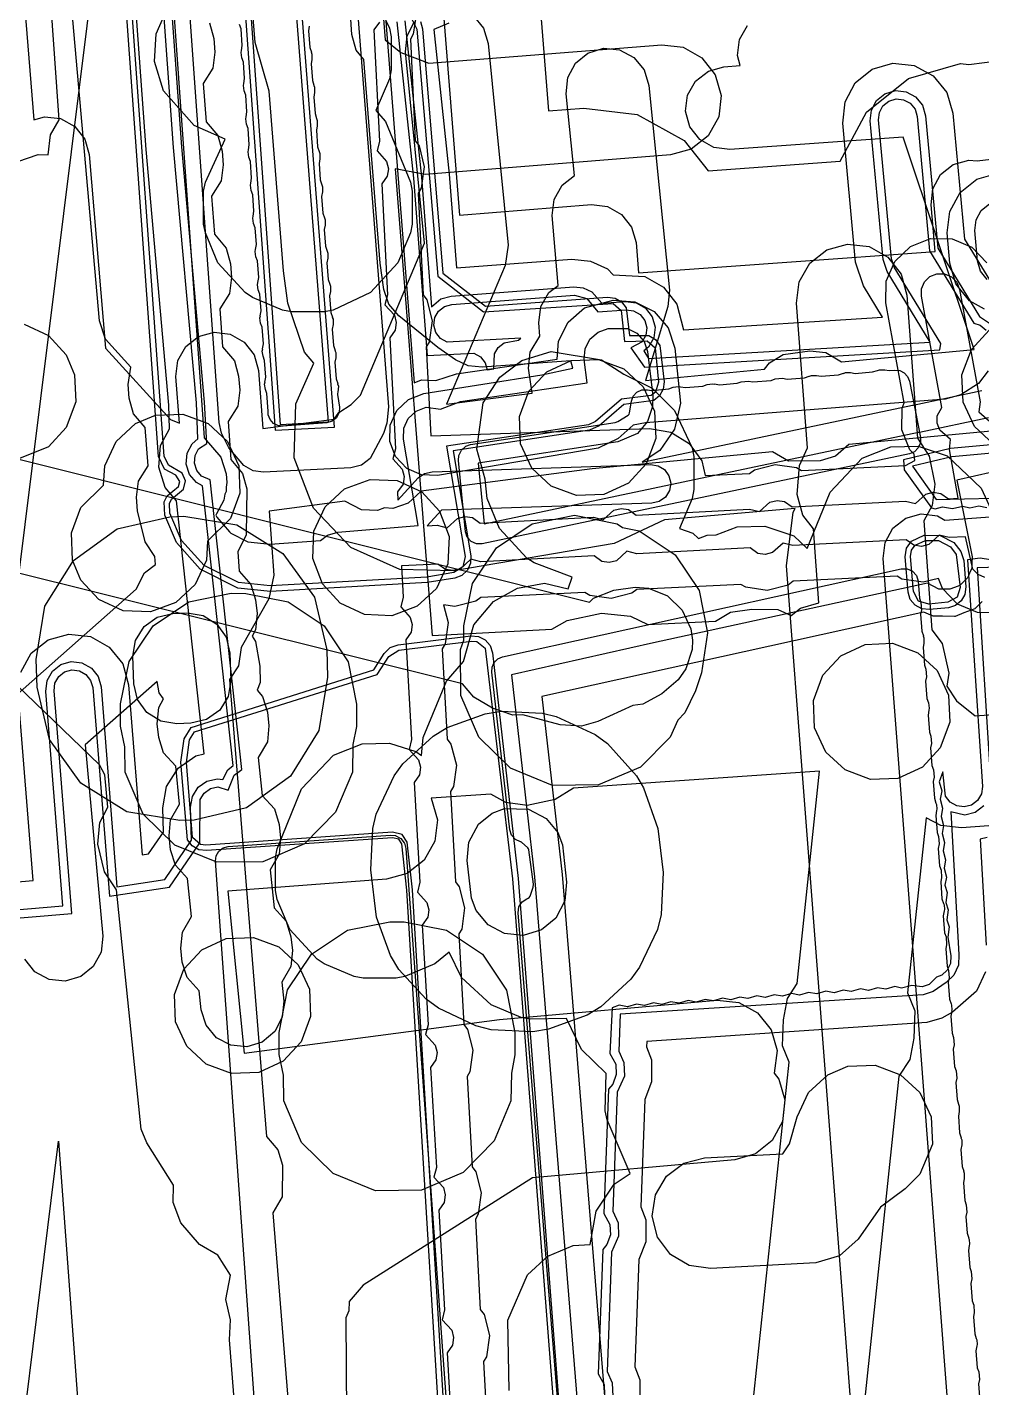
# Model space of a CAD drawing. Header units: metres. Extents: x -3943 to -3664, y 4962 to 6622.
# Drawn here: x -3846.03 to -3811.53, y 5856.15 to 5905.33 of the extents above; entities that cross this region are included whole.
import ezdxf

# ---------------------------------------------------------------- set-up
doc = ezdxf.new("R2010")
doc.units = ezdxf.units.M
doc.layers.add('AI_GREENING_EXCLUSIONS', color=1, linetype='Continuous')
doc.layers.add('AI_GREENING_LAWN', color=82, linetype='Continuous')

msp = doc.modelspace()

# ---------------------------------------------------------------- linework, layer by layer
at = {"layer": 'AI_GREENING_EXCLUSIONS'}
for points in [[(-3855.215, 6003.956), (-3852.834, 5972.045), (-3852.301, 5964.904), (-3852.301, 5964.907), (-3852.238, 5964.067), (-3844.261, 5964.663), (-3812.349, 5967.044), (-3845.094, 5957.915), (-3849.157, 5925.03), (-3809.453, 5927.973), (-3842.203, 5918.86), (-3846.387, 5885.125), (-3849.344, 5925.016), (-3889.234, 5922.059), (-3856.485, 5931.172), (-3852.406, 5964.055), (-3860.216, 5963.472), (-3892.128, 5961.091), (-3859.383, 5970.219), (-3855.215, 6003.956)], [(-3808.471, 5894.486), (-3807.772, 5893.839), (-3807.363, 5892.957), (-3807.324, 5891.971), (-3807.665, 5891.054), (-3808.312, 5890.355), (-3809.194, 5889.946), (-3810.18, 5889.907), (-3811.097, 5890.248), (-3811.796, 5890.895), (-3812.205, 5891.777), (-3812.244, 5892.763), (-3811.903, 5893.68), (-3811.256, 5894.379), (-3810.374, 5894.788), (-3809.388, 5894.827), (-3808.471, 5894.486)], [(-3825.378, 5893.315), (-3824.461, 5892.974), (-3823.762, 5892.327), (-3823.353, 5891.445), (-3823.314, 5890.459), (-3823.655, 5889.542), (-3824.302, 5888.843), (-3825.184, 5888.434), (-3826.17, 5888.395), (-3827.087, 5888.736), (-3827.786, 5889.383), (-3828.195, 5890.265), (-3828.234, 5891.251), (-3827.893, 5892.168), (-3827.246, 5892.867), (-3826.364, 5893.276), (-3825.378, 5893.315)], [(-3843.226, 5889.471), (-3842.817, 5890.353), (-3842.118, 5891), (-3841.395, 5891.302), (-3840.409, 5891.341), (-3839.492, 5891), (-3838.793, 5890.353), (-3838.384, 5889.471), (-3838.345, 5888.485), (-3838.686, 5887.568), (-3839.51, 5886.755), (-3839.549, 5886.06), (-3839.958, 5885.178), (-3840.657, 5884.531), (-3841.574, 5884.19), (-3842.56, 5884.229), (-3843.442, 5884.638), (-3844.089, 5885.337), (-3844.391, 5886.06), (-3844.43, 5887.046), (-3844.089, 5887.963), (-3843.265, 5888.776), (-3843.226, 5889.471)], [(-3833.638, 5888.976), (-3832.652, 5888.937), (-3831.77, 5888.528), (-3831.123, 5887.829), (-3830.782, 5886.912), (-3830.821, 5885.926), (-3831.23, 5885.044), (-3831.929, 5884.397), (-3832.846, 5884.056), (-3833.832, 5884.095), (-3834.714, 5884.504), (-3835.361, 5885.203), (-3835.702, 5886.12), (-3835.663, 5887.106), (-3835.254, 5887.988), (-3834.555, 5888.635), (-3833.638, 5888.976)], [(-3845.227, 5879.582), (-3845.671, 5881.477), (-3845.705, 5882.47), (-3845.389, 5884.395), (-3844.36, 5886.052), (-3842.775, 5887.19), (-3840.875, 5887.634), (-3840.367, 5887.651), (-3838.447, 5887.336), (-3836.785, 5886.306), (-3835.647, 5884.721), (-3835.203, 5882.826), (-3835.169, 5881.833), (-3835.485, 5879.908), (-3836.514, 5878.251), (-3838.099, 5877.113), (-3839.994, 5876.669), (-3840.507, 5876.652), (-3842.432, 5876.968), (-3844.089, 5877.997), (-3845.227, 5879.582)], [(-3829.07, 5886.511), (-3827.773, 5887.379), (-3826.242, 5887.683), (-3824.711, 5887.379), (-3824.512, 5887.245), (-3823.909, 5887.126), (-3822.612, 5886.258), (-3821.744, 5884.961), (-3821.44, 5883.43), (-3821.661, 5881.989), (-3821.873, 5881.334), (-3822.266, 5880.544), (-3822.515, 5880.277), (-3822.787, 5879.664), (-3823.867, 5878.584), (-3825.376, 5877.937), (-3827.037, 5877.921), (-3828.559, 5878.541), (-3829.703, 5879.664), (-3830.35, 5881.173), (-3830.366, 5882.834), (-3830.242, 5883.17), (-3830.242, 5883.683), (-3829.938, 5885.214), (-3829.07, 5886.511)], [(-3812.734, 5884.345), (-3813.421, 5884.274), (-3813.696, 5884.3), (-3813.939, 5884.431), (-3814.113, 5884.646), (-3814.19, 5884.911), (-3814.298, 5886.177), (-3814.252, 5886.491), (-3814.073, 5886.753), (-3813.614, 5886.962), (-3813.032, 5886.96), (-3812.537, 5886.697), (-3812.285, 5886.374), (-3812.18, 5886.054), (-3812.108, 5885.094), (-3812.139, 5884.827), (-3812.269, 5884.592), (-3812.477, 5884.423), (-3812.734, 5884.345)], [(-3813.991, 5884.928), (-3814.099, 5886.194), (-3814.066, 5886.419), (-3813.938, 5886.606), (-3813.558, 5886.77), (-3813.095, 5886.77), (-3812.66, 5886.539), (-3812.454, 5886.268), (-3812.307, 5885.079), (-3812.422, 5884.721), (-3812.754, 5884.544), (-3813.441, 5884.473), (-3813.812, 5884.585), (-3813.991, 5884.928)], [(-3841.479, 5883.693), (-3840.182, 5884.561), (-3838.651, 5884.865), (-3838.129, 5884.86), (-3836.598, 5884.556), (-3835.301, 5883.688), (-3834.433, 5882.391), (-3834.129, 5880.86), (-3834.129, 5880.054), (-3834.26, 5879.395), (-3834.276, 5878.393), (-3834.88, 5876.948), (-3836.003, 5875.804), (-3837.512, 5875.157), (-3839.173, 5875.141), (-3840.695, 5875.761), (-3841.839, 5876.884), (-3842.486, 5878.393), (-3842.502, 5879.313), (-3842.651, 5880.063), (-3842.651, 5880.865), (-3842.347, 5882.396), (-3841.479, 5883.693)], [(-3842.173, 5881.597), (-3842.207, 5882.587), (-3842.112, 5883.164), (-3841.804, 5883.662), (-3841.328, 5884.003), (-3840.76, 5884.136), (-3840.25, 5884.153), (-3839.673, 5884.058), (-3839.175, 5883.75), (-3838.834, 5883.274), (-3838.701, 5882.706), (-3838.667, 5881.716), (-3838.762, 5881.139), (-3839.07, 5880.641), (-3839.546, 5880.3), (-3840.114, 5880.167), (-3840.624, 5880.15), (-3841.201, 5880.245), (-3841.699, 5880.553), (-3842.04, 5881.029), (-3842.173, 5881.597)], [(-3814.752, 5883.057), (-3813.835, 5882.716), (-3813.136, 5882.069), (-3812.727, 5881.187), (-3812.688, 5880.201), (-3813.029, 5879.284), (-3813.676, 5878.585), (-3814.558, 5878.176), (-3815.544, 5878.137), (-3816.461, 5878.478), (-3817.16, 5879.125), (-3817.569, 5880.007), (-3817.608, 5880.993), (-3817.267, 5881.91), (-3816.62, 5882.609), (-3815.738, 5883.018), (-3814.752, 5883.057)], [(-3828.898, 5880.603), (-3827.399, 5880.53), (-3826.91, 5880.415), (-3825.496, 5879.755), (-3825.054, 5879.432), (-3824.012, 5878.271), (-3823.752, 5877.836), (-3823.237, 5876.368), (-3823.049, 5874.772), (-3823.121, 5873.251), (-3823.25, 5872.714), (-3823.896, 5871.348), (-3824.211, 5870.913), (-3825.3, 5869.917), (-3825.795, 5869.612), (-3827.185, 5869.109), (-3827.748, 5869.016), (-3829.261, 5869.089), (-3829.818, 5869.226), (-3831.164, 5869.864), (-3831.613, 5870.192), (-3832.595, 5871.268), (-3832.903, 5871.769), (-3833.403, 5873.153), (-3833.612, 5874.872), (-3833.539, 5876.368), (-3833.418, 5876.878), (-3832.764, 5878.271), (-3832.454, 5878.7), (-3831.36, 5879.702), (-3830.847, 5880.015), (-3829.475, 5880.51), (-3828.898, 5880.603)], [(-3826.687, 5875.773), (-3826.531, 5874.417), (-3826.595, 5873.742), (-3826.924, 5873.124), (-3827.441, 5872.7), (-3828.103, 5872.498), (-3828.772, 5872.563), (-3829.374, 5872.881), (-3829.803, 5873.394), (-3829.973, 5873.846), (-3830.129, 5875.202), (-3830.066, 5875.874), (-3829.714, 5876.516), (-3829.225, 5876.916), (-3828.782, 5877.08), (-3827.915, 5877.062), (-3827.277, 5876.73), (-3826.852, 5876.216), (-3826.687, 5875.773)], [(-3835.749, 5871.822), (-3834.451, 5872.689), (-3832.921, 5872.994), (-3832.399, 5872.989), (-3830.868, 5872.684), (-3829.57, 5871.817), (-3828.703, 5870.52), (-3828.399, 5868.989), (-3828.399, 5868.183), (-3828.53, 5867.524), (-3828.545, 5866.521), (-3829.15, 5865.077), (-3830.273, 5863.933), (-3831.781, 5863.286), (-3833.442, 5863.27), (-3834.965, 5863.89), (-3836.109, 5865.013), (-3836.756, 5866.521), (-3836.771, 5867.442), (-3836.921, 5868.192), (-3836.921, 5868.994), (-3836.616, 5870.525), (-3835.749, 5871.822)], [(-3837.85, 5872.423), (-3836.933, 5872.082), (-3836.234, 5871.435), (-3835.825, 5870.553), (-3835.786, 5869.567), (-3836.127, 5868.65), (-3836.774, 5867.951), (-3837.656, 5867.542), (-3838.642, 5867.503), (-3839.559, 5867.844), (-3840.258, 5868.491), (-3840.667, 5869.373), (-3840.706, 5870.359), (-3840.365, 5871.276), (-3839.718, 5871.975), (-3838.836, 5872.384), (-3837.85, 5872.423)], [(-3816.364, 5867.766), (-3815.378, 5867.805), (-3814.461, 5867.464), (-3813.762, 5866.817), (-3813.353, 5865.935), (-3813.314, 5864.949), (-3813.762, 5863.873), (-3814.302, 5863.333), (-3815.191, 5862.679), (-3815.996, 5861.521), (-3816.664, 5860.915), (-3817.53, 5860.665), (-3821.33, 5860.459), (-3822.102, 5860.57), (-3822.774, 5860.968), (-3823.242, 5861.592), (-3823.435, 5862.348), (-3823.324, 5863.121), (-3822.926, 5863.792), (-3822.302, 5864.26), (-3821.546, 5864.454), (-3818.723, 5864.606), (-3818.476, 5864.961), (-3818.195, 5865.935), (-3817.786, 5866.817), (-3817.087, 5867.464), (-3816.364, 5867.766)], [(-3841.942, 5825.165), (-3881.833, 5822.208), (-3849.083, 5831.32), (-3844.899, 5865.055), (-3841.942, 5825.165)]]:
    msp.add_lwpolyline(points, close=True, dxfattribs=at)
for points in [[(-3853.706, 5999.522), (-3845.789, 5901.982), (-3845.405, 5902.093), (-3844.824, 5902.027), (-3844.312, 5901.744), (-3843.947, 5901.286), (-3843.785, 5900.723), (-3843.199, 5893.725), (-3840.846, 5891.15), (-3840.53, 5891.01), (-3840.657, 5892.699), (-3840.586, 5893.279), (-3840.298, 5893.789), (-3839.837, 5894.15), (-3839.273, 5894.306), (-3838.692, 5894.236), (-3838.182, 5893.948), (-3837.822, 5893.487), (-3837.665, 5892.923), (-3837.508, 5890.827), (-3834.936, 5891.165), (-3834.771, 5891.402), (-3834.32, 5891.69), (-3833.987, 5892.023), (-3831.666, 5897.527), (-3832.357, 5904.435), (-3832.3, 5905.017), (-3832.025, 5905.534)], [(-3841.277, 5949.609), (-3837.07, 5890.761), (-3834.923, 5890.869), (-3839.531, 5949.736)], [(-3841.077, 5949.623), (-3836.884, 5890.971), (-3835.138, 5891.059), (-3839.73, 5949.721)], [(-3831.818, 5905.533), (-3831.743, 5905.27), (-3831.005, 5896.441), (-3829.47, 5895.249), (-3825.054, 5895.565), (-3824.783, 5895.531), (-3824.546, 5895.396), (-3824.379, 5895.181), (-3824.254, 5894.185), (-3823.56, 5894.178), (-3823.325, 5894.043), (-3823.158, 5893.828), (-3823.007, 5892.512), (-3823.04, 5892.243), (-3823.172, 5892.007), (-3823.384, 5891.838), (-3824.465, 5891.691), (-3825.357, 5890.921), (-3825.711, 5890.759), (-3830.638, 5890.019), (-3830, 5886.223), (-3830.009, 5885.95), (-3830.121, 5885.701), (-3830.319, 5885.514), (-3830.575, 5885.417), (-3831.571, 5885.254), (-3837.232, 5884.934), (-3838.415, 5885.052), (-3839.782, 5885.733), (-3840.636, 5886.698), (-3841.057, 5887.687), (-3841.081, 5888.17), (-3840.968, 5888.388), (-3840.555, 5888.731), (-3840.515, 5888.907), (-3840.654, 5889.13), (-3841.063, 5889.346), (-3841.282, 5889.806), (-3845.361, 5946.375)], [(-3832.117, 5905.595), (-3831.943, 5905.254), (-3831.191, 5896.333), (-3829.533, 5895.044), (-3824.847, 5895.342), (-3824.557, 5895.091), (-3824.439, 5893.972), (-3823.624, 5893.988), (-3823.337, 5893.739), (-3823.207, 5892.497), (-3823.324, 5892.137), (-3823.476, 5892.016), (-3824.547, 5891.885), (-3825.488, 5891.073), (-3825.74, 5890.957), (-3830.869, 5890.186), (-3830.198, 5886.19), (-3830.283, 5885.817), (-3830.608, 5885.614), (-3831.583, 5885.453), (-3837.243, 5885.133), (-3838.394, 5885.251), (-3839.637, 5885.871), (-3840.452, 5886.776), (-3840.873, 5887.765), (-3840.89, 5888.11), (-3840.809, 5888.266), (-3840.381, 5888.627), (-3840.313, 5888.925), (-3840.433, 5889.206), (-3840.926, 5889.492), (-3841.083, 5889.82), (-3845.162, 5946.369)], [(-3843.351, 5942.676), (-3839.627, 5890.488), (-3839.031, 5889.791), (-3838.835, 5889.184), (-3838.812, 5888.864), (-3838.839, 5888.704), (-3838.84, 5888.544), (-3838.883, 5888.444), (-3838.919, 5888.235), (-3839.188, 5887.735), (-3839.209, 5887.686), (-3839.179, 5887.617), (-3838.718, 5887.082), (-3838.672, 5887.033), (-3838.053, 5886.727), (-3837.251, 5886.637), (-3835.428, 5886.768), (-3835.179, 5886.965), (-3834.804, 5887.073), (-3831.894, 5887.313), (-3832.432, 5890.441), (-3832.42, 5890.831), (-3832.26, 5891.186), (-3831.976, 5891.453), (-3831.611, 5891.592), (-3831.088, 5891.52), (-3830.368, 5891.803), (-3825.791, 5892.478), (-3825.895, 5893.318), (-3825.866, 5893.707), (-3825.691, 5894.056), (-3825.395, 5894.31), (-3825.025, 5894.433), (-3824.338, 5894.441), (-3823.989, 5894.266), (-3823.734, 5893.97), (-3823.612, 5893.6), (-3823.414, 5892.002), (-3823.424, 5891.612), (-3823.609, 5891.072), (-3823.976, 5890.647), (-3824.679, 5890.335), (-3829.728, 5889.574), (-3829.51, 5887.379), (-3813.813, 5890.692), (-3813.784, 5890.692), (-3811.279, 5891.22)], [(-3835.856, 5941.224), (-3832.04, 5892.478), (-3831.775, 5892.578), (-3831.257, 5892.562), (-3830.514, 5892.793), (-3826.877, 5893.328), (-3826.83, 5893.973), (-3826.479, 5894.671), (-3825.888, 5895.18), (-3824.85, 5895.462), (-3824.071, 5895.405), (-3823.374, 5895.054), (-3822.864, 5894.463), (-3822.619, 5893.723), (-3822.412, 5891.734), (-3822.629, 5890.797), (-3823.167, 5890.029), (-3823.806, 5889.605), (-3814.033, 5891.667), (-3814.004, 5891.668), (-3811.522, 5892.19)], [(-3836.853, 5941.146), (-3832.974, 5891.601), (-3833.026, 5891.009), (-3833.148, 5890.637), (-3833.632, 5889.736), (-3833.948, 5889.496), (-3834.333, 5889.397), (-3837.483, 5889.238), (-3837.864, 5889.293), (-3838.197, 5889.488), (-3838.74, 5890.124), (-3839.003, 5890.648), (-3839.089, 5891.033), (-3842.646, 5940.706)], [(-3831.765, 5915.626), (-3830.404, 5898.533), (-3825.637, 5898.913), (-3825.057, 5898.845), (-3824.547, 5898.561), (-3824.184, 5898.103), (-3824.024, 5897.542), (-3823.933, 5896.448), (-3813.217, 5897.216), (-3813.362, 5898.903), (-3813.298, 5899.485), (-3813.016, 5899.998), (-3812.559, 5900.363), (-3811.997, 5900.527), (-3811.695, 5900.493), (-3810.576, 5900.634)], [(-3828.117, 5913.904), (-3827.193, 5902.3), (-3825.915, 5902.402), (-3823.982, 5902.176), (-3822.281, 5901.228), (-3821.416, 5900.137), (-3816.641, 5900.48), (-3815.694, 5902.251), (-3814.171, 5903.47), (-3812.298, 5904.014), (-3811.996, 5903.98), (-3810.86, 5904.122)], [(-3846.372, 5900.475), (-3845.635, 5900.732), (-3845.272, 5900.711), (-3845.181, 5901.433), (-3844.871, 5901.977), (-3845.585, 5912.058), (-3845.928, 5912.495), (-3846.187, 5913.469)], [(-3851.879, 5872.661), (-3844.412, 5873.293), (-3845.056, 5881.344), (-3845.024, 5881.615), (-3844.891, 5881.853), (-3844.677, 5882.023), (-3844.414, 5882.097), (-3844.143, 5882.065), (-3843.904, 5881.932), (-3843.735, 5881.718), (-3843.66, 5881.455), (-3843.057, 5873.912), (-3840.884, 5874.242), (-3839.787, 5875.85), (-3839.777, 5877.413), (-3839.631, 5877.645), (-3839.408, 5877.803), (-3839.142, 5877.863), (-3838.77, 5877.752), (-3838.543, 5878.294), (-3838.268, 5878.49), (-3839.414, 5888.968), (-3839.725, 5889.1), (-3839.901, 5889.309), (-3839.983, 5889.569), (-3839.959, 5889.842), (-3839.833, 5890.084), (-3839.541, 5890.285), (-3839.616, 5891.778), (-3840.438, 5901.007), (-3841.315, 5913.117)], [(-3851.702, 5872.978), (-3844.735, 5873.567), (-3845.355, 5881.32), (-3845.31, 5881.707), (-3845.119, 5882.048), (-3844.813, 5882.29), (-3844.438, 5882.396), (-3844.05, 5882.351), (-3843.71, 5882.161), (-3843.468, 5881.855), (-3843.361, 5881.479), (-3842.784, 5874.257), (-3841.058, 5874.519), (-3840.089, 5875.939), (-3840.122, 5877.136), (-3840.057, 5877.521), (-3839.849, 5877.851), (-3839.531, 5878.076), (-3839.15, 5878.163), (-3838.958, 5878.13), (-3838.777, 5878.482), (-3838.586, 5878.642), (-3839.692, 5888.751), (-3839.913, 5888.866), (-3840.164, 5889.165), (-3840.281, 5889.537), (-3840.247, 5889.926), (-3840.067, 5890.272), (-3839.856, 5890.448), (-3839.915, 5891.753), (-3840.737, 5900.984), (-3841.614, 5913.094)], [(-3846.261, 5882.015), (-3845.881, 5882.696), (-3845.268, 5883.18), (-3844.518, 5883.393), (-3843.742, 5883.302), (-3843.061, 5882.922), (-3842.577, 5882.31), (-3842.365, 5881.559), (-3841.873, 5875.407), (-3841.639, 5875.442), (-3841.098, 5876.235), (-3841.122, 5877.108), (-3840.991, 5877.878), (-3840.575, 5878.538), (-3839.939, 5878.989), (-3839.638, 5879.058), (-3840.638, 5888.204), (-3841.041, 5888.684), (-3841.275, 5889.428), (-3841.207, 5890.205), (-3840.89, 5890.814), (-3840.912, 5891.67), (-3841.734, 5900.907), (-3842.611, 5913.017)], [(-3833.63, 5911.695), (-3833.092, 5904.872), (-3832.521, 5904.411), (-3831.512, 5904.029), (-3823.097, 5904.696), (-3822.322, 5904.605), (-3821.641, 5904.224), (-3821.158, 5903.612), (-3820.945, 5902.861), (-3821.037, 5902.086), (-3821.417, 5901.405), (-3822.03, 5900.921), (-3822.781, 5900.709), (-3831.643, 5900.006), (-3832.724, 5900.211), (-3831.395, 5883.343), (-3827.062, 5883.563), (-3826.518, 5883.884), (-3825.27, 5884.152), (-3824.219, 5884.038), (-3823.594, 5883.739), (-3821.155, 5883.863), (-3820.61, 5884.184), (-3819.838, 5884.293), (-3818.899, 5884.277), (-3818.422, 5884.061), (-3818.083, 5884.329), (-3817.414, 5884.519), (-3817.614, 5887.194), (-3817.997, 5887.683), (-3818.205, 5888.435), (-3818.117, 5889.488), (-3817.832, 5890.12), (-3818.222, 5895.348), (-3818.127, 5896.122), (-3817.743, 5896.802), (-3817.128, 5897.282), (-3816.376, 5897.491), (-3815.602, 5897.396), (-3814.922, 5897.012), (-3814.442, 5896.397), (-3814.233, 5895.645), (-3813.847, 5890.472), (-3813.435, 5889.816), (-3813.222, 5888.807), (-3813.317, 5888.033), (-3813.625, 5887.487), (-3813.33, 5883.541), (-3812.963, 5883.051), (-3812.719, 5881.973), (-3812.785, 5881.509), (-3812.446, 5880.98), (-3811.768, 5880.43), (-3804.808, 5880.948)], [(-3811.293, 5892.91), (-3811.651, 5892.446), (-3812.286, 5892.043), (-3812.849, 5891.881), (-3823.685, 5891.028), (-3824.129, 5890.941), (-3824.669, 5890.458), (-3825.397, 5890.115), (-3831.194, 5889.127), (-3831.779, 5889.143), (-3832.313, 5889.381), (-3832.716, 5889.806), (-3832.925, 5890.353), (-3832.909, 5890.938), (-3832.67, 5891.472), (-3832.245, 5891.875), (-3831.698, 5892.084), (-3827.428, 5892.762), (-3826.309, 5893.006), (-3826.379, 5893.265), (-3829.581, 5893.035), (-3830.089, 5893.086), (-3830.551, 5893.304), (-3831.186, 5893.755), (-3832.599, 5894.894), (-3832.961, 5895.319), (-3833.142, 5895.848), (-3833.276, 5896.8), (-3833.862, 5904.156), (-3834.135, 5904.502), (-3834.295, 5905.064), (-3834.526, 5908.553)], [(-3816.034, 5852.603), (-3818.586, 5885.861), (-3818.35, 5887.798), (-3818.278, 5887.925), (-3822.989, 5887.523), (-3824.809, 5886.665), (-3830.605, 5885.676), (-3832.556, 5885.73), (-3834.337, 5886.526), (-3835.678, 5887.942), (-3836.375, 5889.765), (-3836.321, 5891.715), (-3835.663, 5893.189), (-3836.002, 5893.587), (-3836.606, 5895.348), (-3836.765, 5896.522), (-3837.282, 5903.019), (-3837.784, 5904.779), (-3837.978, 5907.158)], [(-3833.567, 5906.646), (-3832.936, 5905.299), (-3832.871, 5904.977), (-3832.871, 5903.789), (-3832.936, 5903.467), (-3833.432, 5902.321), (-3833.077, 5901.919), (-3832.179, 5899.722), (-3832.114, 5899.399), (-3832.114, 5898.212), (-3832.179, 5897.89), (-3832.632, 5896.806), (-3833.62, 5895.733), (-3834.967, 5895.102), (-3835.289, 5895.037), (-3836.477, 5895.037), (-3836.799, 5895.102), (-3837.883, 5895.555), (-3838.146, 5895.733), (-3839.134, 5896.806), (-3839.587, 5897.89), (-3839.652, 5898.212), (-3839.652, 5899.399), (-3839.587, 5899.722), (-3838.877, 5901.276), (-3839.988, 5901.769), (-3841.106, 5903.03), (-3841.106, 5903.03), (-3841.423, 5904.091), (-3841.364, 5905.084), (-3840.923, 5906.1)], [(-3831.96, 5905.846), (-3832.073, 5905.074), (-3832.177, 5904.9), (-3832.001, 5901.218), (-3831.867, 5901.037), (-3831.676, 5900.28), (-3831.789, 5899.508), (-3831.893, 5899.334), (-3831.718, 5895.652), (-3831.583, 5895.472), (-3831.392, 5894.715), (-3831.505, 5893.943), (-3831.609, 5893.769), (-3831.445, 5890.559), (-3823.538, 5890.821), (-3822.768, 5890.695), (-3822.105, 5890.283), (-3821.65, 5889.649), (-3821.528, 5889.126), (-3819.928, 5889.196), (-3819.747, 5889.331), (-3818.991, 5889.523), (-3818.219, 5889.41), (-3818.044, 5889.306), (-3814.286, 5889.489), (-3813.947, 5889.663), (-3813.976, 5889.89), (-3814.133, 5890.052), (-3814.42, 5890.777), (-3814.408, 5891.558), (-3814.328, 5891.744), (-3814.99, 5895.367), (-3814.978, 5896.147), (-3814.669, 5896.863), (-3814.108, 5897.406), (-3813.383, 5897.694), (-3812.603, 5897.682), (-3811.886, 5897.372), (-3811.343, 5896.812)], [(-3846.492, 5881.126), (-3842.095, 5885.016), (-3841.789, 5885.607), (-3841.395, 5885.906), (-3841.416, 5886.193), (-3841.769, 5886.722), (-3842.039, 5887.845), (-3842.076, 5888.344), (-3842.004, 5888.924), (-3841.658, 5889.478), (-3841.759, 5890.854), (-3842.182, 5891.352), (-3842.338, 5891.916), (-3842.375, 5892.415), (-3842.282, 5893.033), (-3843.196, 5894.052), (-3843.417, 5894.714), (-3844.375, 5905.598)], [(-3839.44, 5905.485), (-3839.284, 5904.921), (-3839.247, 5904.422), (-3839.319, 5903.842), (-3839.665, 5903.288), (-3839.564, 5901.912), (-3839.14, 5901.414), (-3838.984, 5900.85), (-3838.948, 5900.351), (-3839.02, 5899.77), (-3839.366, 5899.216), (-3839.265, 5897.841), (-3838.841, 5897.343), (-3838.685, 5896.779), (-3838.648, 5896.28), (-3838.72, 5895.699), (-3839.066, 5895.145), (-3838.965, 5893.769), (-3838.542, 5893.272), (-3838.386, 5892.708), (-3838.349, 5892.209), (-3838.421, 5891.628), (-3838.767, 5891.074), (-3838.666, 5889.698), (-3838.242, 5889.201), (-3838.086, 5888.637), (-3838.116, 5886.978), (-3838.421, 5886.365), (-3838.369, 5885.664), (-3837.947, 5885.188), (-3837.774, 5884.629), (-3837.722, 5884.132), (-3837.775, 5883.549), (-3837.901, 5883.312), (-3837.772, 5883.118), (-3837.625, 5882.227), (-3837.612, 5881.641), (-3837.719, 5881.366), (-3837.521, 5881.129), (-3837.348, 5880.57), (-3837.296, 5880.072), (-3837.349, 5879.49), (-3837.678, 5878.925), (-3837.534, 5877.553), (-3837.095, 5877.069), (-3836.922, 5876.51), (-3836.87, 5876.013), (-3836.923, 5875.43), (-3837.252, 5874.865), (-3837.108, 5873.493), (-3836.669, 5873.009), (-3836.496, 5872.45), (-3836.444, 5871.953), (-3836.497, 5871.37), (-3836.826, 5870.806), (-3836.754, 5870.12), (-3836.808, 5869.537), (-3837.08, 5869.019), (-3837.531, 5868.645), (-3838.089, 5868.471), (-3838.672, 5868.525), (-3839.19, 5868.797), (-3839.564, 5869.248), (-3839.738, 5869.806), (-3839.81, 5870.493), (-3840.249, 5870.977), (-3840.422, 5871.536), (-3840.474, 5872.033), (-3840.42, 5872.616), (-3840.092, 5873.18), (-3840.236, 5874.552), (-3840.674, 5875.036), (-3840.848, 5875.595), (-3840.9, 5876.093), (-3840.846, 5876.675), (-3840.518, 5877.24), (-3840.662, 5878.612), (-3841.1, 5879.096), (-3841.274, 5879.655), (-3841.326, 5880.152), (-3841.272, 5880.735), (-3841.108, 5881.048), (-3841.256, 5881.271), (-3841.336, 5881.682), (-3843.935, 5879.383), (-3843.299, 5872.473), (-3843.36, 5871.89), (-3843.639, 5871.376), (-3844.094, 5871.008), (-3844.655, 5870.841), (-3845.237, 5870.902), (-3845.752, 5871.182), (-3846.12, 5871.636)], [(-3833.298, 5905.509), (-3833.495, 5905.232), (-3833.291, 5901.214), (-3833.381, 5900.858), (-3833.041, 5900.479), (-3832.974, 5900.214), (-3833.014, 5899.944), (-3833.212, 5899.666), (-3833.007, 5895.649), (-3833.098, 5895.293), (-3832.757, 5894.914), (-3832.69, 5894.649), (-3832.73, 5894.379), (-3832.928, 5894.101), (-3832.723, 5890.084), (-3832.814, 5889.727), (-3832.473, 5889.348), (-3832.406, 5889.083), (-3832.446, 5888.813), (-3832.644, 5888.536), (-3832.628, 5888.226), (-3831.892, 5889.033), (-3831.668, 5889.196), (-3831.398, 5889.26), (-3823.495, 5889.522), (-3823.226, 5889.478), (-3822.994, 5889.334), (-3822.834, 5889.112), (-3822.772, 5888.846), (-3822.817, 5888.576), (-3822.961, 5888.344), (-3823.183, 5888.185), (-3823.449, 5888.123), (-3831.057, 5887.871), (-3831.575, 5887.303), (-3831.206, 5887.323), (-3830.85, 5887.232), (-3830.471, 5887.573), (-3830.206, 5887.64), (-3829.936, 5887.6), (-3829.658, 5887.403), (-3825.565, 5887.615), (-3825.209, 5887.524), (-3824.83, 5887.865), (-3824.565, 5887.932), (-3824.295, 5887.893), (-3824.017, 5887.695), (-3819.923, 5887.907), (-3819.567, 5887.817), (-3819.188, 5888.157), (-3818.923, 5888.224), (-3818.653, 5888.185), (-3818.375, 5887.987), (-3814.282, 5888.199), (-3813.926, 5888.109), (-3813.547, 5888.449), (-3813.282, 5888.517), (-3813.012, 5888.477), (-3812.734, 5888.28), (-3812.376, 5888.298), (-3812.698, 5890.06), (-3812.654, 5890.425), (-3813.041, 5890.757), (-3813.142, 5891.011), (-3813.137, 5891.284), (-3812.977, 5891.585), (-3813.712, 5895.6), (-3813.707, 5895.874), (-3813.599, 5896.124), (-3813.403, 5896.314), (-3813.149, 5896.415), (-3812.876, 5896.411), (-3812.625, 5896.302), (-3812.435, 5896.106), (-3812.334, 5895.852), (-3811.591, 5891.788), (-3811.635, 5891.423), (-3811.248, 5891.091)], [(-3832.674, 5905.523), (-3832.071, 5899.873), (-3831.575, 5893.456), (-3829.883, 5893.544), (-3829.644, 5893.411), (-3829.474, 5893.198), (-3829.401, 5892.941), (-3829.167, 5892.975), (-3829.142, 5893.518), (-3829.006, 5893.754), (-3828.789, 5893.921), (-3828.266, 5894.009), (-3828.193, 5894.092), (-3830.848, 5893.946), (-3831.086, 5894.081), (-3831.254, 5894.296), (-3831.327, 5894.559), (-3831.294, 5894.83), (-3831.16, 5895.068), (-3830.945, 5895.236), (-3830.682, 5895.309), (-3826.248, 5895.642), (-3825.797, 5895.52), (-3825.4, 5895.038), (-3824.384, 5895.112), (-3824.113, 5895.079), (-3823.876, 5894.944), (-3823.708, 5894.729), (-3823.635, 5894.466), (-3823.669, 5894.195), (-3823.803, 5893.957), (-3824.209, 5893.736), (-3823.718, 5893.043), (-3813.046, 5893.666), (-3813.008, 5893.897), (-3814.694, 5896.656), (-3814.794, 5896.956), (-3815.257, 5901.974), (-3815.229, 5902.245), (-3815.099, 5902.485), (-3814.886, 5902.657), (-3814.625, 5902.735), (-3814.353, 5902.707), (-3814.113, 5902.576), (-3813.941, 5902.364), (-3813.863, 5902.102), (-3813.415, 5897.247), (-3811.813, 5894.627), (-3811.581, 5894.552), (-3811.373, 5894.375)], [(-3832.376, 5905.555), (-3831.772, 5899.904), (-3831.411, 5895.222), (-3831.08, 5895.504), (-3830.704, 5895.609), (-3826.27, 5895.941), (-3825.934, 5895.909), (-3825.627, 5895.766), (-3825.255, 5895.349), (-3824.406, 5895.412), (-3824.019, 5895.364), (-3823.68, 5895.171), (-3823.44, 5894.864), (-3823.336, 5894.488), (-3823.384, 5894.1), (-3823.576, 5893.761), (-3823.74, 5893.633), (-3823.578, 5893.353), (-3813.39, 5893.947), (-3814.95, 5896.499), (-3815.092, 5896.929), (-3815.556, 5901.946), (-3815.515, 5902.334), (-3815.329, 5902.677), (-3815.026, 5902.923), (-3814.652, 5903.034), (-3814.264, 5902.993), (-3813.921, 5902.807), (-3813.675, 5902.504), (-3813.564, 5902.13), (-3813.122, 5897.344), (-3811.611, 5894.871), (-3811.138, 5894.562)], [(-3830.787, 5905.475), (-3831.337, 5905.245), (-3830.778, 5900.011), (-3830.516, 5896.626), (-3826.345, 5896.938), (-3825.672, 5896.874), (-3825.058, 5896.589), (-3824.847, 5896.382), (-3823.705, 5896.313), (-3823.026, 5895.928), (-3822.546, 5895.313), (-3822.311, 5894.386), (-3815.115, 5894.852), (-3815.803, 5895.978), (-3816.088, 5896.837), (-3816.552, 5901.854), (-3816.471, 5902.63), (-3816.099, 5903.316), (-3815.492, 5903.808), (-3814.744, 5904.03), (-3813.968, 5903.948), (-3813.282, 5903.576), (-3812.791, 5902.97), (-3812.569, 5902.222), (-3812.148, 5897.667), (-3810.927, 5895.67)], [(-3829.914, 5905.745), (-3829.542, 5905.293), (-3829.372, 5904.733), (-3828.643, 5897.445), (-3828.753, 5896.713), (-3830.868, 5891.699), (-3827.779, 5892.105), (-3827.908, 5893), (-3827.851, 5893.582), (-3827.503, 5894.158), (-3827.536, 5894.645), (-3827.461, 5895.226), (-3827.17, 5895.734), (-3826.844, 5895.985), (-3827.049, 5898.523), (-3826.982, 5899.104), (-3826.697, 5899.616), (-3826.248, 5899.972), (-3826.545, 5902.923), (-3826.489, 5903.506), (-3826.214, 5904.023), (-3825.763, 5904.395), (-3825.203, 5904.566), (-3824.62, 5904.51), (-3824.104, 5904.235), (-3823.731, 5903.784), (-3823.56, 5903.224), (-3822.814, 5895.82), (-3822.872, 5895.233), (-3823.687, 5892.559), (-3819.377, 5892.967), (-3819.204, 5893.197), (-3818.7, 5893.495), (-3817.748, 5893.629), (-3817.165, 5893.57), (-3816.599, 5893.229), (-3811.805, 5893.683), (-3814.369, 5901.354), (-3820.63, 5900.905), (-3821.211, 5900.978), (-3821.719, 5901.267), (-3822.078, 5901.729), (-3822.233, 5902.294), (-3822.161, 5902.875), (-3821.871, 5903.383), (-3821.409, 5903.742), (-3820.845, 5903.897), (-3820.259, 5903.939), (-3820.359, 5904.306), (-3820.287, 5904.886), (-3819.997, 5905.395)], [(-3811.425, 5895.136), (-3811.974, 5895.437), (-3812.461, 5896.047), (-3812.679, 5896.796), (-3812.773, 5897.891), (-3812.687, 5898.666), (-3812.311, 5899.35), (-3811.702, 5899.838), (-3810.952, 5900.055)], [(-3811.33, 5896.203), (-3811.574, 5896.507), (-3811.682, 5896.882), (-3811.777, 5897.977), (-3811.734, 5898.365), (-3811.546, 5898.706), (-3811.241, 5898.95)], [(-3846.144, 5894.597), (-3845.262, 5894.188), (-3844.615, 5893.489), (-3844.313, 5892.766), (-3844.274, 5891.78), (-3844.615, 5890.863), (-3845.262, 5890.164), (-3846.366, 5889.716)], [(-3828.613, 5856.044), (-3828.659, 5858.585), (-3828.659, 5858.585), (-3827.952, 5860.234), (-3827.212, 5860.899), (-3826.295, 5861.286), (-3825.679, 5861.327), (-3825.462, 5862.532), (-3824.812, 5863.505), (-3824.233, 5863.892), (-3825.068, 5865.829), (-3825.134, 5866.151), (-3825.1, 5867.503), (-3825.992, 5868.368), (-3826.531, 5869.496), (-3827.852, 5869.469), (-3828.174, 5869.534), (-3829.258, 5869.987), (-3830.331, 5870.975), (-3830.782, 5871.89), (-3831.291, 5871.466), (-3832.375, 5871.013), (-3832.697, 5870.948), (-3833.884, 5870.948), (-3834.207, 5871.013), (-3835.29, 5871.466), (-3835.554, 5871.643), (-3836.542, 5872.717), (-3836.995, 5873.8), (-3837.06, 5874.123), (-3837.06, 5875.31), (-3836.995, 5875.633), (-3836.117, 5877.792), (-3834.956, 5879.014), (-3833.927, 5879.421), (-3832.932, 5879.448), (-3831.984, 5879.148), (-3831.781, 5878.999), (-3831.715, 5879.656), (-3830.869, 5881.687), (-3830.262, 5882.395), (-3829.891, 5883.724), (-3829.172, 5884.566), (-3828.306, 5885.055), (-3827.327, 5885.234), (-3826.479, 5885.032), (-3826.329, 5885.449), (-3827.702, 5885.961), (-3827.966, 5886.138), (-3828.953, 5887.212), (-3829.407, 5888.295), (-3829.472, 5888.995), (-3829.778, 5890.077), (-3829.544, 5891.746), (-3828.943, 5892.676), (-3828.15, 5893.276), (-3827.091, 5893.6), (-3825.266, 5893.299), (-3824.47, 5892.783), (-3823.44, 5892.285), (-3822.629, 5891.474), (-3821.999, 5890.128), (-3821.934, 5889.805), (-3821.934, 5888.618), (-3821.999, 5888.295), (-3822.454, 5887.209), (-3821.969, 5887.036), (-3821.772, 5886.85), (-3821.451, 5886.97), (-3821.122, 5886.979), (-3820.366, 5887.263), (-3819.372, 5887.29), (-3818.322, 5886.938), (-3817.844, 5886.486), (-3817.008, 5888.526), (-3815.848, 5889.748), (-3814.818, 5890.155), (-3813.824, 5890.182), (-3812.774, 5889.83), (-3811.55, 5888.671), (-3810.485, 5886.369)], [(-3850.961, 5890.867), (-3825.711, 5884.548), (-3825.559, 5884.693), (-3824.831, 5884.974), (-3824.059, 5885.091), (-3823.576, 5885.052), (-3822.888, 5884.77), (-3822.351, 5884.256), (-3822.038, 5883.581), (-3821.979, 5883.174), (-3821.993, 5882.839), (-3822.223, 5882.132), (-3822.507, 5881.737), (-3823.092, 5881.226), (-3823.777, 5880.852), (-3824.139, 5880.813), (-3825.406, 5880.227), (-3825.992, 5880.058), (-3826.77, 5880.112), (-3828.115, 5880.477), (-3828.477, 5880.454), (-3829.215, 5880.707), (-3829.881, 5881.115), (-3830.298, 5881.592), (-3851.331, 5886.837)], [(-3850.961, 5890.867), (-3825.711, 5884.548), (-3825.559, 5884.693), (-3824.831, 5884.974), (-3824.059, 5885.091), (-3823.576, 5885.052), (-3822.888, 5884.77), (-3822.351, 5884.256), (-3822.038, 5883.581), (-3821.979, 5883.174), (-3821.993, 5882.839), (-3822.223, 5882.132), (-3822.507, 5881.737), (-3823.092, 5881.226), (-3823.777, 5880.852), (-3824.139, 5880.813), (-3825.406, 5880.227), (-3825.992, 5880.058), (-3826.77, 5880.112), (-3828.115, 5880.477), (-3828.477, 5880.454), (-3829.215, 5880.707), (-3829.881, 5881.115), (-3830.298, 5881.592), (-3851.331, 5886.837)], [(-3809.643, 5890.874), (-3816.332, 5890.241), (-3816.811, 5889.824), (-3817.372, 5889.657), (-3818.509, 5889.647), (-3819.093, 5889.98), (-3825.606, 5889.364), (-3831.793, 5888.552), (-3832.257, 5888.118), (-3832.812, 5887.93), (-3833.117, 5887.95), (-3833.363, 5887.858), (-3833.948, 5887.879), (-3834.544, 5888.19), (-3837.283, 5887.831), (-3837.11, 5885.517), (-3837.298, 5884.668), (-3838.294, 5882.9), (-3838.391, 5882.242), (-3838.72, 5881.75), (-3837.377, 5865.234), (-3836.966, 5864.749), (-3836.806, 5864.187), (-3836.811, 5863.049), (-3837.152, 5862.47), (-3835.965, 5847.875)], [(-3802.555, 5891.017), (-3812.663, 5890.099), (-3814.355, 5889.688), (-3814.337, 5889.328), (-3813.341, 5887.959), (-3813.211, 5887.915), (-3812.949, 5887.992), (-3812.587, 5887.933), (-3812.21, 5888.011), (-3811.963, 5887.95), (-3811.632, 5888.03), (-3811.34, 5887.967)], [(-3802.85, 5890.689), (-3812.614, 5889.802), (-3814.032, 5889.458), (-3813.181, 5888.25), (-3810.101, 5888.324)], [(-3811.147, 5889.243), (-3812.424, 5888.955), (-3811.881, 5886.186), (-3811.881, 5886.176), (-3811.878, 5886.169), (-3811.882, 5885.97), (-3811.882, 5885.794), (-3811.885, 5885.787), (-3811.885, 5885.779), (-3811.967, 5885.594), (-3812.034, 5885.432), (-3812.039, 5885.428), (-3812.042, 5885.422), (-3812.19, 5885.279), (-3812.314, 5885.157), (-3812.319, 5885.155), (-3812.323, 5885.151), (-3812.519, 5885.074), (-3812.678, 5885.011), (-3812.682, 5885.011), (-3812.686, 5885.009), (-3812.903, 5885.013), (-3813.07, 5885.015), (-3813.072, 5885.016), (-3813.076, 5885.017), (-3813.494, 5885.236), (-3823.388, 5883.072), (-3828.521, 5881.919), (-3827.69, 5874.617), (-3823.817, 5826.912)], [(-3812.544, 5852.866), (-3815.096, 5886.124), (-3815.025, 5886.705), (-3814.738, 5887.215), (-3814.277, 5887.575), (-3813.713, 5887.732), (-3813.132, 5887.661), (-3812.859, 5887.508), (-3812.859, 5887.508), (-3806.84, 5887.955)], [(-3811.414, 5885.437), (-3811.664, 5885.546), (-3811.854, 5885.742), (-3812.122, 5886.909), (-3812.712, 5886.879), (-3813.068, 5886.969), (-3813.447, 5886.629), (-3813.712, 5886.562), (-3813.982, 5886.601), (-3814.26, 5886.799), (-3818.353, 5886.587), (-3818.709, 5886.677), (-3819.088, 5886.337), (-3819.353, 5886.269), (-3819.623, 5886.309), (-3819.901, 5886.506), (-3823.994, 5886.294), (-3824.351, 5886.385), (-3824.73, 5886.044), (-3824.994, 5885.977), (-3825.265, 5886.017), (-3825.542, 5886.214), (-3829.636, 5886.002), (-3829.992, 5886.093), (-3830.371, 5885.752), (-3830.636, 5885.685), (-3830.906, 5885.724), (-3831.184, 5885.922), (-3832.502, 5885.854), (-3832.437, 5884.729), (-3832.525, 5884.372), (-3832.182, 5883.995), (-3832.114, 5883.731), (-3832.151, 5883.46), (-3832.347, 5883.181), (-3832.138, 5879.575), (-3832.226, 5879.218), (-3831.883, 5878.841), (-3831.815, 5878.577), (-3831.852, 5878.307), (-3832.048, 5878.028), (-3831.839, 5874.422), (-3831.927, 5874.065), (-3831.584, 5873.688), (-3831.516, 5873.424), (-3831.553, 5873.153), (-3831.749, 5872.874), (-3831.54, 5869.268), (-3831.628, 5868.911), (-3831.285, 5868.534), (-3831.217, 5868.27), (-3831.254, 5868), (-3831.45, 5867.721), (-3831.241, 5864.114), (-3831.329, 5863.758), (-3830.986, 5863.381), (-3830.918, 5863.117), (-3830.955, 5862.846), (-3831.151, 5862.567), (-3830.942, 5858.961), (-3831.03, 5858.604), (-3830.687, 5858.227), (-3830.619, 5857.963), (-3830.656, 5857.692), (-3830.852, 5857.413), (-3830.643, 5853.807)], [(-3811.218, 5886.075), (-3811.58, 5886.135), (-3812.049, 5886.069), (-3811.505, 5877.883), (-3811.542, 5877.612), (-3811.68, 5877.376), (-3811.897, 5877.211), (-3812.161, 5877.141), (-3812.432, 5877.178), (-3812.668, 5877.315), (-3812.833, 5877.533), (-3812.94, 5878.408), (-3813.066, 5878.048), (-3812.977, 5877.72), (-3813.031, 5877.424), (-3812.942, 5877.097), (-3812.997, 5876.801), (-3812.907, 5876.474), (-3812.962, 5876.178), (-3812.873, 5875.851), (-3812.927, 5875.555), (-3812.838, 5875.228), (-3812.893, 5874.932), (-3812.804, 5874.605), (-3812.858, 5874.309), (-3812.774, 5874.049), (-3812.823, 5873.686), (-3812.739, 5873.426), (-3812.789, 5873.063), (-3812.705, 5872.803), (-3812.754, 5872.44), (-3812.652, 5871.761), (-3812.663, 5871.488), (-3812.777, 5871.24), (-3812.977, 5871.055), (-3813.159, 5870.987), (-3813.429, 5870.729), (-3813.686, 5870.643), (-3814.05, 5870.689), (-3814.424, 5870.595), (-3814.672, 5870.646), (-3815, 5870.553), (-3815.295, 5870.604), (-3815.623, 5870.511), (-3815.917, 5870.562), (-3816.243, 5870.469), (-3816.54, 5870.52), (-3816.866, 5870.427), (-3817.162, 5870.478), (-3817.488, 5870.384), (-3817.785, 5870.435), (-3818.111, 5870.342), (-3818.408, 5870.393), (-3818.734, 5870.3), (-3819.03, 5870.351), (-3819.356, 5870.258), (-3819.653, 5870.309), (-3819.979, 5870.216), (-3820.275, 5870.267), (-3820.601, 5870.173), (-3820.898, 5870.224), (-3821.224, 5870.131), (-3821.52, 5870.182), (-3821.846, 5870.089), (-3822.143, 5870.14), (-3822.469, 5870.047), (-3822.766, 5870.098), (-3823.092, 5870.005), (-3823.388, 5870.056), (-3823.714, 5869.962), (-3824.011, 5870.013), (-3824.336, 5869.92), (-3824.633, 5869.971), (-3824.891, 5869.884), (-3824.972, 5868.227), (-3824.758, 5867.841), (-3824.738, 5867.466), (-3824.863, 5867.116), (-3825.019, 5866.935), (-3825.182, 5862.441), (-3824.968, 5862.054), (-3824.949, 5861.68), (-3825.074, 5861.33), (-3825.229, 5861.149), (-3825.393, 5856.655), (-3825.179, 5856.268), (-3825.159, 5855.894)], [(-3809.77, 5885.844), (-3811.69, 5885.78), (-3811.206, 5877.901)], [(-3810.907, 5884.154), (-3811.687, 5884.166), (-3812.403, 5884.476), (-3812.946, 5885.036), (-3813.092, 5885.403), (-3813.644, 5885.263), (-3814.416, 5885.376), (-3814.591, 5885.48), (-3818.349, 5885.298), (-3818.529, 5885.163), (-3819.286, 5884.971), (-3820.058, 5885.084), (-3820.232, 5885.187), (-3823.99, 5885.005), (-3824.171, 5884.871), (-3824.927, 5884.679), (-3825.699, 5884.791), (-3825.874, 5884.895), (-3829.631, 5884.713), (-3829.812, 5884.578), (-3830.569, 5884.387), (-3830.982, 5884.447), (-3830.816, 5883.806), (-3830.923, 5883.033), (-3831.026, 5882.858), (-3830.849, 5879.587), (-3830.713, 5879.408), (-3830.517, 5878.652), (-3830.624, 5877.88), (-3830.727, 5877.705), (-3830.55, 5874.434), (-3830.414, 5874.254), (-3830.218, 5873.499), (-3830.325, 5872.726), (-3830.428, 5872.551), (-3830.251, 5869.28), (-3830.115, 5869.101), (-3829.919, 5868.345), (-3830.026, 5867.572), (-3830.129, 5867.397), (-3829.952, 5864.127), (-3829.816, 5863.947), (-3829.62, 5863.192), (-3829.728, 5862.419), (-3829.83, 5862.244), (-3829.653, 5858.973), (-3829.517, 5858.794), (-3829.321, 5858.038), (-3829.429, 5857.265), (-3829.531, 5857.09), (-3829.354, 5853.82)], [(-3811.518, 5884.564), (-3811.766, 5884.321), (-3811.776, 5884.317), (-3811.783, 5884.309), (-3812.176, 5884.156), (-3812.493, 5884.028), (-3812.502, 5884.028), (-3812.51, 5884.025), (-3812.944, 5884.033), (-3813.277, 5884.037), (-3813.283, 5884.04), (-3813.29, 5884.04), (-3813.622, 5884.185), (-3827.425, 5881.132), (-3826.693, 5874.698), (-3822.884, 5827.775)], [(-3830.635, 5846.683), (-3832.306, 5874.134), (-3832.485, 5875.813), (-3832.591, 5875.976), (-3832.831, 5876.03), (-3839.554, 5875.563), (-3839.825, 5875.597), (-3840.062, 5875.732), (-3840.229, 5875.948), (-3840.47, 5878.763), (-3840.357, 5879.607), (-3840.097, 5880.014), (-3833.504, 5882.094), (-3833.121, 5882.687), (-3833.121, 5882.687), (-3832.905, 5882.901), (-3832.619, 5883.002), (-3829.998, 5883.33), (-3829.723, 5883.309), (-3829.478, 5883.185), (-3829.3, 5882.976), (-3829.215, 5882.714), (-3828.287, 5874.561), (-3826.136, 5846.882)], [(-3830.436, 5846.698), (-3832.106, 5874.151), (-3832.29, 5875.866), (-3832.472, 5876.141), (-3832.828, 5876.23), (-3839.568, 5875.762), (-3839.761, 5875.787), (-3840.05, 5876.037), (-3840.27, 5878.753), (-3840.161, 5879.564), (-3839.976, 5879.855), (-3833.375, 5881.924), (-3832.953, 5882.579), (-3832.953, 5882.579), (-3832.594, 5882.804), (-3829.973, 5883.131), (-3829.777, 5883.117), (-3829.474, 5882.879), (-3828.487, 5874.546), (-3826.336, 5846.867)], [(-3850.781, 5874.063), (-3845.811, 5874.48), (-3846.352, 5881.24)], [(-3838.484, 5854.975), (-3838.716, 5857.88), (-3838.68, 5858.599), (-3838.85, 5859.332), (-3838.678, 5860.22), (-3839.133, 5860.938), (-3839.806, 5861.322), (-3840.47, 5862.112), (-3840.751, 5862.84), (-3840.736, 5863.466), (-3841.702, 5864.995), (-3841.907, 5865.495), (-3842.807, 5874.151), (-3843.237, 5874.796), (-3843.477, 5875.799), (-3843.402, 5876.576), (-3843.109, 5877.129), (-3843.227, 5878.297), (-3843.421, 5878.664), (-3846.409, 5881.539)], [(-3820.508, 5848.833), (-3818.495, 5867.922), (-3818.728, 5868.509), (-3818.699, 5869.447), (-3818.554, 5870.214), (-3818.196, 5870.761), (-3817.387, 5878.436), (-3826.288, 5877.816), (-3826.946, 5877.407), (-3827.956, 5877.198), (-3828.73, 5877.297), (-3829.274, 5877.608), (-3831.434, 5877.457), (-3831.203, 5876.679), (-3831.296, 5875.904), (-3831.679, 5875.224), (-3832.293, 5874.742), (-3833.044, 5874.532), (-3838.781, 5874.093), (-3838.188, 5868.245), (-3828.964, 5869.455), (-3821.089, 5870.155), (-3820.313, 5870.071), (-3819.628, 5869.696), (-3819.139, 5869.088), (-3818.92, 5868.339), (-3819.032, 5867.513), (-3818.86, 5867.299), (-3818.641, 5866.55), (-3818.725, 5865.774), (-3819.099, 5865.09), (-3819.707, 5864.601), (-3820.456, 5864.381), (-3827.764, 5863.734), (-3833.884, 5859.86), (-3834.393, 5859.262), (-3834.398, 5858.931), (-3834.51, 5858.672), (-3834.485, 5855.148)], [(-3811.455, 5877.177), (-3811.765, 5876.941), (-3812.143, 5876.842), (-3812.649, 5876.964), (-3812.356, 5871.809), (-3812.371, 5871.419), (-3812.534, 5871.064), (-3812.82, 5870.799), (-3813.284, 5870.467), (-3813.645, 5870.346), (-3824.599, 5869.647), (-3824.649, 5868.312), (-3824.464, 5867.9), (-3824.444, 5867.407), (-3824.704, 5866.833), (-3824.86, 5862.526), (-3824.674, 5862.114), (-3824.655, 5861.621), (-3824.915, 5861.047), (-3825.07, 5856.74), (-3824.885, 5856.328), (-3824.865, 5855.834)], [(-3804.511, 5876.959), (-3812.263, 5876.382), (-3813.009, 5876.468), (-3813.542, 5876.754), (-3814.21, 5870.421), (-3813.952, 5869.771), (-3813.986, 5868.783), (-3814.131, 5868.016), (-3814.527, 5867.413), (-3816.524, 5848.468)], [(-3811.327, 5876.042), (-3811.58, 5875.976), (-3811.365, 5872.15)], [(-3811.398, 5871.186), (-3811.724, 5870.477), (-3812.59, 5869.726), (-3812.973, 5869.506), (-3813.51, 5869.355), (-3823.634, 5868.666), (-3823.641, 5868.475), (-3823.464, 5868.001), (-3823.464, 5867.209), (-3823.711, 5866.569), (-3823.852, 5862.689), (-3823.674, 5862.214), (-3823.674, 5861.423), (-3823.921, 5860.782), (-3824.062, 5856.903), (-3823.885, 5856.428), (-3823.885, 5855.637)]]:
    msp.add_lwpolyline(points, dxfattribs=at)
at = {"layer": 'AI_GREENING_LAWN'}
for points in [[(-3835.832, 5905.361), (-3835.864, 5905.199), (-3835.817, 5904.6), (-3835.759, 5904.427), (-3835.765, 5904.425), (-3835.737, 5904.353), (-3835.737, 5904.163), (-3835.768, 5904.001), (-3835.722, 5903.402), (-3835.663, 5903.229), (-3835.67, 5903.226), (-3835.641, 5903.155), (-3835.641, 5902.965), (-3835.673, 5902.803), (-3835.626, 5902.204), (-3835.568, 5902.03), (-3835.574, 5902.028), (-3835.545, 5901.957), (-3835.546, 5901.767), (-3835.577, 5901.605), (-3835.531, 5901.005), (-3835.472, 5900.832), (-3835.478, 5900.83), (-3835.45, 5900.759), (-3835.45, 5900.569), (-3835.482, 5900.407), (-3835.435, 5899.807), (-3835.377, 5899.634), (-3835.383, 5899.632), (-3835.354, 5899.561), (-3835.355, 5899.371), (-3835.386, 5899.209), (-3835.339, 5898.609), (-3835.281, 5898.436), (-3835.287, 5898.434), (-3835.259, 5898.363), (-3835.259, 5898.173), (-3835.291, 5898.011), (-3835.244, 5897.411), (-3835.186, 5897.238), (-3835.192, 5897.236), (-3835.163, 5897.165), (-3835.163, 5896.975), (-3835.195, 5896.812), (-3835.148, 5896.213), (-3835.09, 5896.04), (-3835.096, 5896.038), (-3835.068, 5895.967), (-3835.068, 5895.777), (-3835.099, 5895.614), (-3835.053, 5895.015), (-3834.994, 5894.842), (-3835.001, 5894.84), (-3834.972, 5894.768), (-3834.972, 5894.578), (-3835.004, 5894.416), (-3834.957, 5893.817), (-3834.899, 5893.644), (-3834.905, 5893.642), (-3834.876, 5893.57), (-3834.877, 5893.38), (-3834.908, 5893.218), (-3834.862, 5892.619), (-3834.803, 5892.446), (-3834.814, 5892.442), (-3834.779, 5892.348), (-3834.798, 5892.13), (-3834.812, 5892.087), (-3834.812, 5892.05), (-3834.745, 5891.599), (-3834.756, 5891.395), (-3834.848, 5891.213), (-3835.005, 5891.083), (-3835.201, 5891.026), (-3836.789, 5890.906), (-3836.969, 5890.925), (-3837.131, 5891.008), (-3837.252, 5891.142), (-3837.318, 5891.31), (-3837.319, 5891.453), (-3837.365, 5892.081), (-3837.421, 5892.237), (-3837.449, 5892.425), (-3837.432, 5892.499), (-3837.438, 5892.5), (-3837.406, 5892.68), (-3837.45, 5893.28), (-3837.506, 5893.436), (-3837.534, 5893.623), (-3837.517, 5893.698), (-3837.523, 5893.699), (-3837.491, 5893.879), (-3837.535, 5894.479), (-3837.591, 5894.634), (-3837.619, 5894.822), (-3837.602, 5894.897), (-3837.608, 5894.898), (-3837.577, 5895.078), (-3837.62, 5895.678), (-3837.676, 5895.833), (-3837.705, 5896.021), (-3837.687, 5896.096), (-3837.693, 5896.097), (-3837.662, 5896.277), (-3837.705, 5896.877), (-3837.761, 5897.032), (-3837.79, 5897.22), (-3837.772, 5897.295), (-3837.778, 5897.296), (-3837.747, 5897.476), (-3837.79, 5898.076), (-3837.846, 5898.231), (-3837.875, 5898.419), (-3837.857, 5898.494), (-3837.864, 5898.495), (-3837.832, 5898.675), (-3837.876, 5899.274), (-3837.931, 5899.43), (-3837.96, 5899.618), (-3837.942, 5899.693), (-3837.949, 5899.694), (-3837.917, 5899.874), (-3837.961, 5900.473), (-3838.016, 5900.629), (-3838.045, 5900.817), (-3838.027, 5900.892), (-3838.034, 5900.893), (-3838.002, 5901.073), (-3838.046, 5901.672), (-3838.101, 5901.828), (-3838.13, 5902.016), (-3838.112, 5902.09), (-3838.119, 5902.092), (-3838.087, 5902.272), (-3838.131, 5902.871), (-3838.186, 5903.027), (-3838.215, 5903.215), (-3838.198, 5903.289), (-3838.204, 5903.291), (-3838.172, 5903.47), (-3838.216, 5904.07), (-3838.272, 5904.226), (-3838.3, 5904.414), (-3838.283, 5904.488), (-3838.289, 5904.489), (-3838.257, 5904.669), (-3838.301, 5905.269), (-3838.357, 5905.425)], [(-3824.861, 5831.122), (-3828.286, 5873.318), (-3828.258, 5873.529), (-3828.144, 5873.709), (-3827.966, 5873.826), (-3827.926, 5873.841), (-3827.883, 5873.869), (-3827.856, 5873.913), (-3827.744, 5874.241), (-3827.732, 5874.353), (-3827.897, 5875.592), (-3827.91, 5875.633), (-3827.936, 5875.666), (-3828.158, 5875.864), (-3828.193, 5875.885), (-3828.196, 5875.886), (-3828.384, 5875.97), (-3828.522, 5876.123), (-3828.587, 5876.318), (-3829.237, 5882.018), (-3829.224, 5882.2), (-3829.147, 5882.365), (-3829.016, 5882.492), (-3828.848, 5882.563), (-3814.436, 5885.752), (-3814.224, 5885.753), (-3814.03, 5885.665), (-3813.89, 5885.505), (-3813.83, 5885.302), (-3813.783, 5884.688), (-3813.729, 5884.537), (-3813.709, 5884.269), (-3813.709, 5884.269), (-3813.74, 5884.112), (-3813.695, 5883.501), (-3813.638, 5883.328), (-3813.644, 5883.326), (-3813.616, 5883.255), (-3813.617, 5883.065), (-3813.649, 5882.902), (-3813.601, 5882.269), (-3813.547, 5882.117), (-3813.527, 5881.851), (-3813.558, 5881.693), (-3813.51, 5881.059), (-3813.454, 5880.903), (-3813.425, 5880.716), (-3813.442, 5880.641), (-3813.436, 5880.64), (-3813.466, 5880.46), (-3813.419, 5879.849), (-3813.365, 5879.699), (-3813.345, 5879.431), (-3813.376, 5879.274), (-3813.328, 5878.64), (-3813.274, 5878.489), (-3813.254, 5878.222), (-3813.285, 5878.064), (-3813.24, 5877.454), (-3813.183, 5877.28), (-3813.185, 5877.28), (-3813.163, 5877.229), (-3813.151, 5877.065), (-3813.165, 5877.012), (-3813.162, 5877.011), (-3813.193, 5876.831), (-3813.146, 5876.221), (-3813.092, 5876.07), (-3813.072, 5875.803), (-3813.103, 5875.645), (-3813.055, 5875.012), (-3813.001, 5874.86), (-3812.981, 5874.593), (-3813.012, 5874.436), (-3812.967, 5873.825), (-3812.91, 5873.652), (-3812.912, 5873.651), (-3812.89, 5873.6), (-3812.878, 5873.437), (-3812.892, 5873.383), (-3812.889, 5873.383), (-3812.92, 5873.203), (-3812.873, 5872.592), (-3812.819, 5872.442), (-3812.799, 5872.174), (-3812.83, 5872.017), (-3812.782, 5871.383), (-3812.728, 5871.232), (-3812.708, 5870.964), (-3812.739, 5870.807), (-3812.694, 5870.197), (-3812.637, 5870.023), (-3812.639, 5870.022), (-3812.617, 5869.971), (-3812.605, 5869.808), (-3812.619, 5869.755), (-3812.616, 5869.754), (-3812.647, 5869.574), (-3812.6, 5868.964), (-3812.546, 5868.813), (-3812.525, 5868.546), (-3812.557, 5868.388), (-3812.509, 5867.754), (-3812.455, 5867.603), (-3812.435, 5867.336), (-3812.466, 5867.179), (-3812.421, 5866.568), (-3812.364, 5866.395), (-3812.37, 5866.393), (-3812.341, 5866.321), (-3812.343, 5866.131), (-3812.375, 5865.969), (-3812.33, 5865.359), (-3812.273, 5865.185), (-3812.279, 5865.183), (-3812.25, 5865.112), (-3812.252, 5864.922), (-3812.284, 5864.76), (-3812.239, 5864.149), (-3812.182, 5863.976), (-3812.188, 5863.974), (-3812.159, 5863.902), (-3812.16, 5863.713), (-3812.193, 5863.55), (-3812.145, 5862.916), (-3812.09, 5862.765), (-3812.07, 5862.498), (-3812.102, 5862.341), (-3812.057, 5861.73), (-3811.999, 5861.557), (-3812.002, 5861.556), (-3811.98, 5861.505), (-3811.968, 5861.342), (-3811.982, 5861.288), (-3811.979, 5861.287), (-3812.01, 5861.107), (-3811.963, 5860.497), (-3811.909, 5860.346), (-3811.888, 5860.079), (-3811.92, 5859.921), (-3811.872, 5859.288), (-3811.817, 5859.136), (-3811.797, 5858.869), (-3811.829, 5858.712), (-3811.784, 5858.101), (-3811.726, 5857.928), (-3811.729, 5857.927), (-3811.707, 5857.876), (-3811.695, 5857.713), (-3811.709, 5857.659), (-3811.706, 5857.659), (-3811.737, 5857.479), (-3811.69, 5856.868), (-3811.636, 5856.718), (-3811.615, 5856.45), (-3811.647, 5856.293), (-3811.599, 5855.659)], [(-3837.427, 5850.276), (-3839.224, 5875.183), (-3839.2, 5875.377), (-3839.103, 5875.547), (-3838.949, 5875.667), (-3838.76, 5875.718), (-3832.903, 5876.125), (-3832.72, 5876.104), (-3832.702, 5876.098), (-3832.525, 5876.001), (-3832.401, 5875.842), (-3832.395, 5875.829), (-3832.344, 5875.644), (-3828.787, 5826.942)]]:
    msp.add_lwpolyline(points, dxfattribs=at)
msp.add_lwpolyline([(-3821.262, 5892.442), (-3821.187, 5892.425), (-3821.186, 5892.432), (-3821.006, 5892.402), (-3820.373, 5892.456), (-3820.223, 5892.511), (-3819.956, 5892.534), (-3819.798, 5892.504), (-3819.142, 5892.558), (-3818.992, 5892.614), (-3818.725, 5892.636), (-3818.567, 5892.606), (-3817.934, 5892.658), (-3817.762, 5892.717), (-3817.76, 5892.711), (-3817.688, 5892.74), (-3817.498, 5892.74), (-3817.336, 5892.709), (-3816.704, 5892.761), (-3816.531, 5892.82), (-3816.529, 5892.814), (-3816.458, 5892.843), (-3816.268, 5892.844), (-3816.105, 5892.813), (-3815.473, 5892.865), (-3815.3, 5892.924), (-3815.298, 5892.918), (-3815.227, 5892.947), (-3815.037, 5892.947), (-3814.874, 5892.916), (-3814.675, 5892.933), (-3814.494, 5892.914), (-3814.332, 5892.833), (-3814.209, 5892.699), (-3814.143, 5892.529), (-3813.748, 5890.493), (-3813.748, 5890.3), (-3813.822, 5890.121), (-3813.958, 5889.984), (-3814.135, 5889.908), (-3829.584, 5886.647), (-3829.792, 5886.648), (-3829.983, 5886.733), (-3830.122, 5886.889), (-3830.185, 5887.087), (-3830.441, 5889.671), (-3830.426, 5889.849), (-3830.421, 5889.868), (-3830.335, 5890.043), (-3830.189, 5890.172), (-3830.178, 5890.178), (-3830.002, 5890.24), (-3824.779, 5891.034), (-3824.683, 5891.07), (-3824.311, 5891.306), (-3824.275, 5891.341), (-3824.258, 5891.387), (-3824.191, 5891.809), (-3824.123, 5891.993), (-3823.989, 5892.136), (-3823.811, 5892.218), (-3823.615, 5892.224), (-3823.468, 5892.2), (-3822.835, 5892.253), (-3822.68, 5892.31), (-3822.493, 5892.341), (-3822.418, 5892.324), (-3822.417, 5892.331), (-3822.237, 5892.301), (-3821.604, 5892.354), (-3821.449, 5892.411), (-3821.262, 5892.442)], close=True, dxfattribs=at)

doc.saveas('drawing.dxf')
